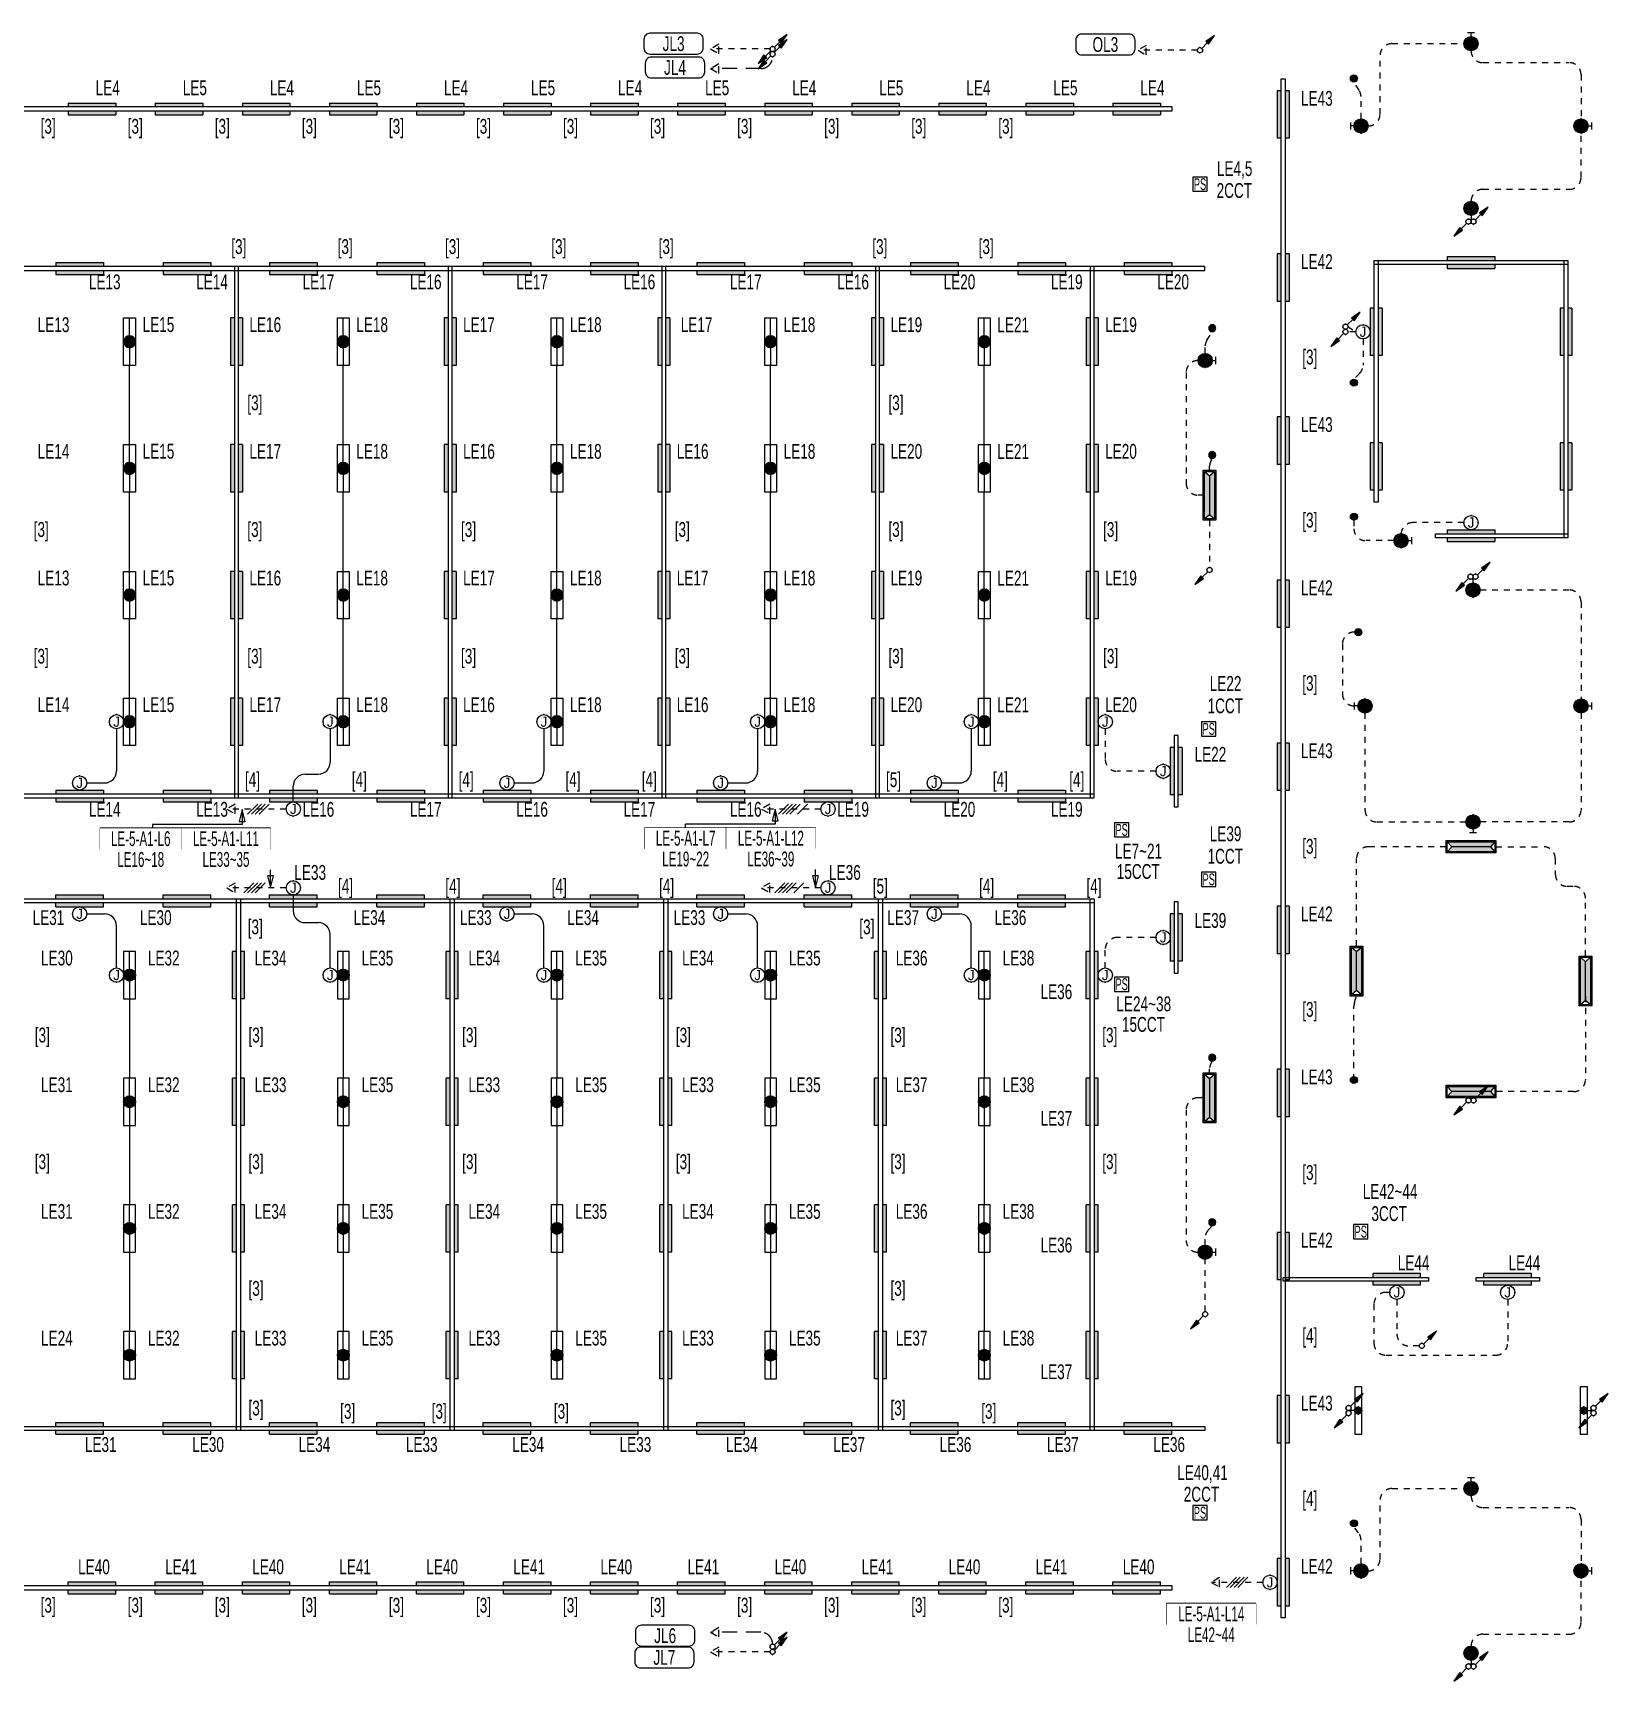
# Model space of a CAD drawing. Header units: millimetres. Extents: x 86947 to 500447, y -530175 to 1059536.
# Drawn here: x 137662 to 177466, y 641672 to 683305 of the extents above; entities that cross this region are included whole.
import ezdxf
from ezdxf.enums import TextEntityAlignment as Align

# ---------------------------------------------------------------- set-up
doc = ezdxf.new("R2010")
doc.units = ezdxf.units.MM
doc.header["$LTSCALE"] = 150
doc.set_wipeout_variables(frame=1)
doc.linetypes.add('D1', pattern=[3, 1, -1, 1])
doc.linetypes.add('D2', pattern=[6.5, 2.5, -1.5, 2.5])
for name, color, linetype in [('------01 Distribution Panel', 3, 'Continuous'), ('------03 Lighting Fixture', 3, 'Continuous'), ('------04 Lighting Switch', 2, 'Continuous'), ('------04 Number of Strands (가닥수)', 1, 'Continuous'), ('-----20 General Symbol', 3, 'Continuous'), ('-----21 Embeded Wire in Ceiling or Wall', 4, 'Continuous'), ('-----22 Embeded in Floor', 4, 'D2'), ('-----23 Concealed or Exposed Wire', 4, 'D1'), ('-----28 Race Way', 1, 'Continuous'), ('-----29 Indicator', 1, 'Continuous')]:
    doc.layers.add(name, color=color, linetype=linetype)
doc.styles.add('ELEC', font='Dotum.ttf')

# ---------------------------------------------------------------- blocks, each defined once
blk = doc.blocks.new('O01')
blk.add_hatch(color=256).paths.add_polyline_path([(-149, -218), (-218, -149), (-368, -368)])
blk.add_line((-46, -46), (-184, -184))
blk.add_lwpolyline([(-368, -368), (-149, -218), (-218, -149), (-368, -368)])
blk.add_circle((0, 0), 65)
for p in [(-65, 0), (-65, 0), (0, 65), (0, 65), (65, 0), (65, 0), (0, -65), (0, -65)]:
    blk.add_point(p)
blk = doc.blocks.new('E17')
h = blk.add_hatch(color=256)
h.paths.add_polyline_path([(600, 100), (-600, 100), (-600, 0), (600, 0)])
h.paths.add_polyline_path([(600, -100), (-600, -100), (-600, -200), (600, -200)])
for p, q in [((-600, 100), (600, 100)), ((-600, 100), (-600, 0)), ((600, 100), (600, 0)), ((600, 100), (600, 0)), ((-600, -100), (-600, -200)), ((-600, -200), (600, -200)), ((600, -100), (600, -200))]:
    blk.add_line(p, q)
blk = doc.blocks.new('*U16')
blk.add_lwpolyline([(150, 0), (-150, 0), (-150, -300), (150, -300)], close=True)
at = {"style": 'ELEC', "width": 0.6}
blk.add_text('PS', height=250, dxfattribs=at).set_placement((0, -150), align=Align.MIDDLE)
blk = doc.blocks.new('*U13')
h = blk.add_hatch(color=256)
edge = h.paths.add_edge_path()
edge.add_arc((0, -75), 75, 0, 360)
blk.add_circle((0, -75), 75)
blk = doc.blocks.new('D06')
for p, q in [((-75, 0), (0, 0)), ((0, -75), (0, 75))]:
    blk.add_line(p, q)
at = {"linetype": 'Continuous'}
blk.add_circle((-225, 0), 150, dxfattribs=at)
for p in [(-375, 0), (-225, 150), (-75, 0), (-225, -150)]:
    blk.add_point(p)
blk = doc.blocks.new('E06')
blk.add_hatch(color=256).paths.add_polyline_path([(-75, 0, 1), (-375, 0, 1)])
blk.add_blockref('D06', (0, 0))
blk = doc.blocks.new('벽부 비상등')
h = blk.add_hatch(color=0)
h.dxf.hatch_style = 1
h.paths.add_polyline_path([(0, 488), (-128, 600), (-128, -600), (0, -488)])
h = blk.add_hatch(color=0)
h.dxf.hatch_style = 1
h.paths.add_polyline_path([(128, 600), (0, 488), (0, -488), (128, -600)])
at = {"color": 1}
for p, q in [((-128, 600), (0, 488)), ((0, 488), (128, 600)), ((0, -488), (0, 488)), ((-128, -600), (0, -488)), ((0, -488), (128, -600))]:
    blk.add_line(p, q, dxfattribs=at)
blk.add_lwpolyline([(158, -630), (158, 630), (-158, 630), (-158, -630)], close=True)
blk.add_lwpolyline([(128, -600), (128, 600), (-128, 600), (-128, -600)], close=True, dxfattribs=at)
blk = doc.blocks.new('O04')
blk.add_circle((0, 0), 150)
for p in [(-150, 0), (0, 150), (150, 0), (0, -150)]:
    blk.add_point(p)
at = {"style": 'ELEC'}
blk.add_text('J', height=214, dxfattribs=at).set_placement((0, 0), align=Align.MIDDLE)
blk = doc.blocks.new('O07')
blk.add_lwpolyline([(0, -100), (173, 0), (0, 100)], close=True)
blk = doc.blocks.new('*U48')
at = {"color": 0}
for p, q in [((-226, -106), (-14, 106)), ((-146, -106), (66, 106)), ((-66, -106), (146, 106)), ((14, -106), (226, 106))]:
    blk.add_line(p, q, dxfattribs=at)
blk = doc.blocks.new('D12')
at = {"linetype": 'Continuous'}
blk.add_lwpolyline([(600, -90), (600, 90), (-600, 90), (-600, -90)], close=True, dxfattribs=at)
blk.add_circle((0, 0), 90, dxfattribs=at)
for p in [(-90, 0), (0, 90), (90, 0), (0, -90)]:
    blk.add_point(p)
blk = doc.blocks.new('E13')
at = {"layer": '------03 Lighting Fixture'}
blk.add_hatch(color=256, dxfattribs=at).paths.add_polyline_path([(-90, 180, 1), (90, 180, 1)])
for p, q in [((90, 0), (-90, 0)), ((0, 90), (0, 0))]:
    blk.add_line(p, q, dxfattribs=at)
blk.add_blockref('D12', (0, 180), dxfattribs=at)
blk = doc.blocks.new('D14')
at = {"linetype": 'Continuous'}
for p, q in [((-150, 0), (-600, 0)), ((150, 0), (600, 0))]:
    blk.add_line(p, q, dxfattribs=at)
blk.add_lwpolyline([(600, 150), (-600, 150), (-600, -150), (600, -150)], close=True, dxfattribs=at)
blk.add_circle((0, 0), 150, dxfattribs=at)
for p in [(-150, 0), (0, 150), (150, 0), (0, -150)]:
    blk.add_point(p)
blk = doc.blocks.new('E14')
blk.add_hatch(color=256).paths.add_polyline_path([(-150, 0, 1), (150, 0, 1)])
blk.add_blockref('D14', (0, 0))
blk = doc.blocks.new('*U47')
at = {"color": 0}
for p, q in [((-306, -106), (-94, 106)), ((-226, -106), (-14, 106)), ((-146, -106), (66, 106)), ((-66, -106), (146, 106)), ((94, -106), (306, 106))]:
    blk.add_line(p, q, dxfattribs=at)

msp = doc.modelspace()

# ---------------------------------------------------------------- linework, layer by layer
at = {"layer": '------01 Distribution Panel', "color": 1}
for points in [[(139357, 662689), (141412, 662689), (141412, 663214), (139357, 663214)], [(153128, 662701), (155183, 662701), (155183, 663226), (153128, 663226)], [(166312, 643106), (168566, 643106), (168566, 643631), (166312, 643631)]]:
    msp.add_lwpolyline(points, close=True, dxfattribs=at)
at = {"layer": '-----21 Embeded Wire in Ceiling or Wall'}
for p, q in [((140104, 672905), (140104, 674905)), ((145504, 672905), (145504, 674905)), ((150904, 672905), (150904, 674905)), ((156304, 672905), (156304, 674905)), ((161704, 672905), (161704, 674905)), ((140104, 669705), (140104, 671705)), ((145504, 669705), (145504, 671705)), ((150904, 669705), (150904, 671705)), ((156304, 669705), (156304, 671705)), ((161704, 669705), (161704, 671705)), ((140104, 666505), (140104, 668505)), ((145504, 666505), (145504, 668505)), ((150904, 666505), (150904, 668505)), ((156304, 666505), (156304, 668505)), ((161704, 666505), (161704, 668505)), ((139774, 665725), (139774, 664660)), ((145174, 665725), (145174, 664880)), ((150574, 665725), (150574, 664660)), ((155974, 665725), (155974, 664660)), ((161374, 665725), (161374, 664660)), ((144541, 664580), (144874, 664580)), ((139021, 664360), (139474, 664360)), ((144241, 663880), (144241, 664280)), ((149821, 664360), (150274, 664360)), ((155221, 664360), (155674, 664360)), ((160621, 664360), (161074, 664360)), ((144241, 661530), (144241, 661130)), ((139021, 661050), (139474, 661050)), ((139774, 659685), (139774, 660750)), ((144541, 660830), (144874, 660830)), ((149821, 661050), (150274, 661050)), ((150574, 659685), (150574, 660750)), ((155221, 661050), (155674, 661050)), ((155974, 659685), (155974, 660750)), ((160621, 661050), (161074, 661050)), ((161374, 659685), (161374, 660750)), ((145174, 659685), (145174, 660530)), ((140104, 658905), (140104, 656905)), ((145504, 658905), (145504, 656905)), ((150904, 658905), (150904, 656905)), ((156304, 658905), (156304, 656905)), ((161704, 658905), (161704, 656905)), ((140104, 655705), (140104, 653705)), ((145504, 655705), (145504, 653705)), ((150904, 655705), (150904, 653705)), ((156304, 655705), (156304, 653705)), ((161704, 655705), (161704, 653705)), ((140104, 652505), (140104, 650505)), ((145504, 652505), (145504, 650505)), ((150904, 652505), (150904, 650505)), ((156304, 652505), (156304, 650505)), ((161704, 652505), (161704, 650505))]:
    msp.add_line(p, q, dxfattribs=at)
for centre, start, end in [((144874, 664880), 270, 0), ((139474, 664660), 270, 0), ((144541, 664280), 90, 180), ((150274, 664660), 270, 0), ((155674, 664660), 270, 0), ((161074, 664660), 270, 0), ((144541, 661130), 180, 270), ((139474, 660750), 0, 90), ((144874, 660530), 0, 90), ((150274, 660750), 0, 90), ((155674, 660750), 0, 90), ((161074, 660750), 0, 90)]:
    msp.add_arc(centre, 300, start, end, dxfattribs=at)
at = {"layer": '-----22 Embeded in Floor'}
for p, q in [((156054, 682405), (154789, 682405)), ((156054, 642905), (154789, 642905))]:
    msp.add_line(p, q, dxfattribs=at)
for centre, start, end in [((156054, 682705), 270, 0), ((156054, 642605), 0, 90)]:
    msp.add_arc(centre, 300, start, end, dxfattribs=at)
at = {"layer": '-----23 Concealed or Exposed Wire'}
for p, q in [((167089, 682870), (165589, 682870)), ((166804, 674730), (166804, 671930)), ((167239, 671630), (167104, 671630)), ((167396, 671000), (167396, 669805)), ((171044, 670997), (171044, 670780)), ((173824, 670935), (172534, 670935)), ((172054, 670480), (171344, 670480)), ((172234, 670480), (172234, 670635)), ((164759, 665725), (164759, 664955)), ((166044, 664655), (165059, 664655)), ((144061, 663700), (142561, 663700)), ((157574, 663700), (156074, 663700)), ((171111, 660235), (171111, 662448)), ((173374, 662748), (171411, 662748)), ((174634, 662748), (175834, 662748)), ((176134, 662448), (176134, 662048)), ((144061, 661710), (142561, 661710)), ((157574, 661710), (156074, 661710)), ((176434, 661748), (176596, 661748)), ((176896, 659985), (176896, 661448)), ((166044, 660455), (165059, 660455)), ((164759, 659685), (164759, 660155)), ((167284, 651005), (167284, 652325)), ((171550, 651190), (171550, 650205)), ((171950, 651490), (171850, 651490)), ((172130, 651310), (172130, 650440)), ((174930, 651310), (174930, 650205)), ((171850, 649905), (174630, 649905)), ((172694, 650140), (172430, 650140))]:
    msp.add_line(p, q, dxfattribs=at)
for points in [[(156289, 682900), (154789, 682900)], [(170895, 675885), (171094, 675755), (170895, 675755)], [(168744, 644165), (167444, 644165)], [(156289, 642410), (154789, 642410)]]:
    msp.add_lwpolyline(points, dxfattribs=at)
for points in [[(171404, 680955, 0.414214), (171704, 681255), (171704, 682735, -0.414214), (172004, 683035), (173824, 683035)], [(174004, 682855, 0.414214), (174304, 682555), (176484, 682555, -0.414214), (176784, 682255), (176784, 681135)], [(171224, 681135), (171224, 681696, 0.143386), (171176, 681858), (171044, 682065)], [(174004, 679055, -0.414214), (174304, 679355), (176484, 679355, 0.414214), (176784, 679655), (176784, 680775)], [(167284, 675210), (167284, 675383, -0.141893), (167330, 675544), (167464, 675755)], [(171274, 675575), (171274, 674916, -0.197487), (171187, 674705), (171044, 674560)], [(167396, 672260), (167396, 672359, -0.134172), (167438, 672511), (167464, 672555)], [(174234, 669235), (176484, 669235, -0.414214), (176784, 668935), (176784, 666485)], [(171065, 668170), (171054, 668170, 0.414214), (170754, 667870), (170754, 666605, 0.414214), (171054, 666305)], [(171324, 666125), (171324, 663675, 0.414214), (171624, 663375), (173874, 663375)], [(176784, 666125), (176784, 663675, -0.414214), (176484, 663375), (174234, 663375)], [(171044, 656855), (171044, 658718, -0.077895), (171058, 658810), (171111, 658975)], [(176896, 658975), (176896, 656863, -0.414214), (176596, 656563), (174634, 656563)], [(167396, 657035), (167396, 657138, -0.150684), (167448, 657307), (167464, 657330)], [(167239, 656405), (167104, 656405, 0.414214), (166804, 656105), (166804, 652805, 0.414214), (167104, 652505)], [(167284, 652685), (167284, 652861, -0.193153), (167367, 653069), (167464, 653170)], [(171404, 644455, 0.414214), (171704, 644755), (171704, 646235, -0.414214), (172004, 646535), (173824, 646535)], [(174004, 646355, 0.414214), (174304, 646055), (176484, 646055, -0.414214), (176784, 645755), (176784, 644635)], [(171224, 644635), (171224, 645234, 0.169198), (171159, 645420), (171044, 645565)], [(174004, 642555, -0.414214), (174304, 642855), (176484, 642855, 0.414214), (176784, 643155), (176784, 644275)]]:
    msp.add_lwpolyline(points, format="xyb", dxfattribs=at)
for centre, start, end in [((167104, 674730), 90, 180), ((167104, 671930), 180, 270), ((171344, 670780), 180, 270), ((172534, 670635), 90, 180), ((165059, 664955), 180, 270), ((171411, 662448), 90, 180), ((175834, 662448), 0, 90), ((176434, 662048), 180, 270), ((176596, 661448), 0, 90), ((165059, 660155), 90, 180), ((171850, 651190), 90, 180), ((172430, 650440), 180, 270), ((171850, 650205), 180, 270), ((174630, 650205), 270, 0)]:
    msp.add_arc(centre, 300, start, end, dxfattribs=at)
at = {"layer": '-----28 Race Way', "elevation": 0}
for points in [[(169304, 682145), (169304, 643265), (169204, 643265), (169204, 682145)], [(103054, 681335), (166454, 681335), (166454, 681435), (103054, 681435)], [(164479, 663980), (164479, 677405), (164379, 677405), (164379, 663980)], [(164479, 661430), (164479, 648005), (164379, 648005), (164379, 661430)], [(103054, 643975), (166454, 643975), (166454, 644075), (103054, 644075)]]:
    msp.add_lwpolyline(points, close=True, dxfattribs=at)
at = {"layer": '-----28 Race Way'}
for points in [[(102829, 677305), (167279, 677305), (167279, 677405), (102829, 677405)], [(142854, 663980), (142854, 677405), (142754, 677405), (142754, 663980)], [(148254, 663980), (148254, 677405), (148154, 677405), (148154, 663980)], [(153654, 663980), (153654, 677405), (153554, 677405), (153554, 663980)], [(159054, 663980), (159054, 677405), (158954, 677405), (158954, 663980)], [(171554, 677555), (171654, 677555), (171654, 671455), (171554, 671455)], [(176454, 677555), (176454, 677455), (171554, 677455), (171554, 677555)], [(176354, 677555), (176454, 677555), (176454, 670555), (176354, 670555)], [(176454, 670655), (176454, 670555), (173104, 670555), (173104, 670655)], [(166604, 665555), (166504, 665555), (166504, 663755), (166604, 663755)], [(134854, 663980), (164479, 663980), (164479, 664080), (134854, 664080)], [(105029, 661430), (164479, 661430), (164479, 661330), (105029, 661330)], [(142904, 661430), (142904, 648005), (142804, 648005), (142804, 661430)], [(148304, 661430), (148304, 648005), (148204, 648005), (148204, 661430)], [(153704, 661430), (153704, 648005), (153604, 648005), (153604, 661430)], [(159129, 661430), (159129, 648005), (159029, 648005), (159029, 661430)], [(166604, 661355), (166504, 661355), (166504, 659555), (166604, 659555)], [(169254, 651870), (172930, 651870), (172930, 651770), (169254, 651770)], [(174130, 651870), (175730, 651870), (175730, 651770), (174130, 651770)], [(102829, 648105), (167279, 648105), (167279, 648005), (102829, 648005)]]:
    msp.add_lwpolyline(points, close=True, dxfattribs=at)
at = {"color": 1, "linetype": 'Continuous'}
for points in [[(153102, 682922, 0.414214), (153252, 682772), (154452, 682772, 0.414214), (154602, 682922), (154602, 683147, 0.414214), (154452, 683297), (153252, 683297, 0.414214), (153102, 683147)], [(164013, 682901, 0.414214), (164163, 682751), (165363, 682751, 0.414214), (165513, 682901), (165513, 683126, 0.414214), (165363, 683276), (164163, 683276, 0.414214), (164013, 683126)], [(153137, 682318, 0.414214), (153287, 682168), (154487, 682168, 0.414214), (154637, 682318), (154637, 682543, 0.414214), (154487, 682693), (153287, 682693, 0.414214), (153137, 682543)], [(152889, 642706, 0.414214), (153039, 642556), (154239, 642556, 0.414214), (154389, 642706), (154389, 642931, 0.414214), (154239, 643081), (153039, 643081, 0.414214), (152889, 642931)], [(152868, 642155, 0.414214), (153018, 642005), (154218, 642005, 0.414214), (154368, 642155), (154368, 642380, 0.414214), (154218, 642530), (153018, 642530, 0.414214), (152868, 642380)]]:
    msp.add_lwpolyline(points, format="xyb", close=True, dxfattribs=at)

# ---------------------------------------------------------------- block references
at = {"layer": '------03 Lighting Fixture', "xscale": 1.2, "yscale": 1.2, "zscale": 1.2}
for p, rotation in [((174004, 683305), 90), ((170954, 680955), 180), ((174004, 678605), 270), ((174054, 669505), 90), ((171054, 666305), 180), ((174054, 663105), 270), ((174004, 646805), 90), ((170954, 644455), 180), ((174004, 642105), 270)]:
    msp.add_blockref('E06', p, dxfattribs=dict(at, rotation=rotation))
at = {"layer": '------03 Lighting Fixture', "color": 3}
for p in [(139154, 681435), (141354, 681435), (143554, 681435), (145754, 681435), (147954, 681435), (150154, 681435), (152354, 681435), (154554, 681435), (156754, 681435), (158954, 681435), (161154, 681435), (163354, 681435), (165554, 681435), (138841, 677405), (141554, 677405), (144241, 677405), (146954, 677405), (149641, 677405), (152354, 677405), (155041, 677405), (157754, 677405), (160441, 677405), (163154, 677405), (165841, 677405), (174004, 677555), (174004, 670655), (138841, 664080), (141554, 664080), (144241, 664080), (146954, 664080), (149641, 664080), (152354, 664080), (155041, 664080), (157754, 664080), (160441, 664080), (163154, 664080)]:
    msp.add_blockref('E17', p, dxfattribs=at)
for p, rotation in [((169304, 681245), 270), ((169304, 677125), 270), ((171654, 675755), 270), ((176454, 675755), 270), ((142854, 675505), 270), ((148254, 675505), 270), ((153654, 675505), 270), ((159054, 675505), 270), ((164479, 675505), 270), ((169304, 673005), 270), ((142854, 672305), 270), ((148254, 672305), 270), ((153654, 672305), 270), ((159054, 672305), 270), ((164479, 672305), 270), ((171654, 672355), 270), ((176454, 672355), 270), ((142854, 669105), 270), ((148254, 669105), 270), ((153654, 669105), 270), ((159054, 669105), 270), ((164479, 669105), 270), ((169304, 668885), 270), ((142854, 665905), 270), ((148254, 665905), 270), ((153654, 665905), 270), ((159054, 665905), 270), ((164479, 665905), 270), ((169304, 664765), 270), ((166604, 664655), 270), ((169304, 660645), 270), ((166604, 660455), 270), ((169304, 656525), 270), ((169304, 652405), 270), ((172130, 651770), 180), ((174930, 651770), 180), ((169304, 648285), 270), ((169304, 644165), 270)]:
    msp.add_blockref('E17', p, dxfattribs=dict(at, rotation=rotation))
at = {"layer": '------03 Lighting Fixture', "xscale": 1.2, "yscale": 1.2, "zscale": 1.2}
for p in [(177054, 680955), (167554, 675030), (172504, 670480), (177054, 666305), (167554, 652505), (177054, 644455)]:
    msp.add_blockref('E06', p, dxfattribs=at)
at = {"layer": '------03 Lighting Fixture', "xscale": -1}
for name, p, rotation in [('E14', (140104, 675505), 270), ('E14', (145504, 675505), 270), ('E14', (150904, 675505), 270), ('E14', (156304, 675505), 270), ('E14', (161704, 675505), 270), ('E14', (140104, 672305), 270), ('E14', (145504, 672305), 270), ('E14', (150904, 672305), 270), ('E14', (156304, 672305), 270), ('E14', (161704, 672305), 270), ('벽부 비상등', (167396, 671630), 180), ('E14', (140104, 669105), 270), ('E14', (145504, 669105), 270), ('E14', (150904, 669105), 270), ('E14', (156304, 669105), 270), ('E14', (161704, 669105), 270), ('E14', (140104, 665905), 270), ('E14', (145504, 665905), 270), ('E14', (150904, 665905), 270), ('E14', (156304, 665905), 270), ('E14', (161704, 665905), 270), ('벽부 비상등', (174004, 662748), 90), ('벽부 비상등', (167396, 656405), 180), ('벽부 비상등', (174004, 656563), 90)]:
    msp.add_blockref(name, p, dxfattribs=dict(at, rotation=rotation))
at = {"layer": '------03 Lighting Fixture', "color": 3, "xscale": -1}
for p, rotation in [((138841, 661330), 180), ((141554, 661330), 180), ((144241, 661330), 180), ((146954, 661330), 180), ((149641, 661330), 180), ((152354, 661330), 180), ((155041, 661330), 180), ((157754, 661330), 180), ((160441, 661330), 180), ((163154, 661330), 180), ((142904, 659505), 270), ((148304, 659505), 270), ((153704, 659505), 270), ((159129, 659505), 270), ((164479, 659505), 270), ((142904, 656305), 270), ((148304, 656305), 270), ((153704, 656305), 270), ((159129, 656305), 270), ((164479, 656305), 270), ((142904, 653105), 270), ((148304, 653105), 270), ((153704, 653105), 270), ((159129, 653105), 270), ((164479, 653105), 270), ((142904, 649905), 270), ((148304, 649905), 270), ((153704, 649905), 270), ((159129, 649905), 270), ((164479, 649905), 270), ((138841, 648005), 180), ((141554, 648005), 180), ((144241, 648005), 180), ((146954, 648005), 180), ((149641, 648005), 180), ((152354, 648005), 180), ((155041, 648005), 180), ((157754, 648005), 180), ((160441, 648005), 180), ((163154, 648005), 180), ((165841, 648005), 180), ((139154, 643975), 180), ((141354, 643975), 180), ((143554, 643975), 180), ((145754, 643975), 180), ((147954, 643975), 180), ((150154, 643975), 180), ((152354, 643975), 180), ((154554, 643975), 180), ((156754, 643975), 180), ((158954, 643975), 180), ((161154, 643975), 180), ((163354, 643975), 180), ((165554, 643975), 180)]:
    msp.add_blockref('E17', p, dxfattribs=dict(at, rotation=rotation))
at = {"layer": '------03 Lighting Fixture'}
for name, p, rotation in [('E14', (140104, 659505), 270), ('E14', (145504, 659505), 270), ('E14', (150904, 659505), 270), ('E14', (156304, 659505), 270), ('E14', (161704, 659505), 270), ('E14', (140104, 656305), 270), ('E14', (145504, 656305), 270), ('E14', (150904, 656305), 270), ('E14', (156304, 656305), 270), ('E14', (161704, 656305), 270), ('E14', (140104, 653105), 270), ('E14', (145504, 653105), 270), ('E14', (150904, 653105), 270), ('E14', (156304, 653105), 270), ('E14', (161704, 653105), 270), ('E14', (140104, 649905), 270), ('E14', (145504, 649905), 270), ('E14', (150904, 649905), 270), ('E14', (156304, 649905), 270), ('E14', (161704, 649905), 270), ('E13', (170974, 648505), 270), ('E13', (177034, 648505), 89.99999999999999)]:
    msp.add_blockref(name, p, dxfattribs=dict(at, rotation=rotation))
at = {"layer": '------03 Lighting Fixture', "xscale": -1}
for p in [(171111, 659605), (176896, 659355)]:
    msp.add_blockref('벽부 비상등', p, dxfattribs=at)
at = {"layer": '------04 Lighting Switch', "yscale": 1.2, "zscale": 1.2}
for p, xscale, rotation in [((170954, 682155), 1.2, 89.99999999999999), ((167554, 675845), -1.2, 270), ((170954, 674470), 1.2, 89.99999999999999), ((167554, 672645), -1.2, 270), ((170954, 671087), 1.2, 89.99999999999999), ((171065, 668170), 1.2, 89.99999999999999), ((167554, 657420), -1.2, 270), ((170954, 656855), 1.2, 89.99999999999999), ((167554, 653260), -1.2, 270), ((170954, 645655), 1.2, 89.99999999999999)]:
    msp.add_blockref('*U13', p, dxfattribs=dict(at, xscale=xscale, rotation=rotation))
at = {"layer": '------04 Lighting Switch', "xscale": 1.2, "yscale": 1.2, "zscale": 1.2}
for p in [(167154, 679665), (167374, 665905), (165174, 663355), (167374, 662105), (165174, 659455), (171216, 653205), (167154, 646105)]:
    msp.add_blockref('*U16', p, dxfattribs=at)
at = {"layer": '------04 Number of Strands (가닥수)', "xscale": 1.2, "yscale": 1.2, "zscale": 1.2}
for name, p in [('*U48', (143359, 663700)), ('*U47', (156872, 663700)), ('*U48', (143263, 661710)), ('*U47', (156776, 661710)), ('*U48', (168094, 644165))]:
    msp.add_blockref(name, p, dxfattribs=at)
at = {"layer": '-----20 General Symbol', "rotation": 180}
for p in [(156354, 682900), (167154, 682870), (156354, 682770), (174069, 678540), (170830, 675885), (174119, 669570), (174069, 656340), (172759, 650140), (170909, 648570), (177099, 648570), (156354, 642540), (156354, 642410), (174069, 642040)]:
    msp.add_blockref('O01', p, dxfattribs=at)
at = {"layer": '-----20 General Symbol'}
for p in [(156354, 682900), (156354, 682770), (173939, 678540), (170830, 675755), (170830, 675755), (167396, 669740), (173989, 669570), (173939, 656340), (167284, 650940), (170909, 648440), (177099, 648440), (173939, 642040)]:
    msp.add_blockref('O01', p, dxfattribs=at)
at = {"layer": '-----20 General Symbol', "xscale": 1.2, "yscale": 1.2, "zscale": 1.2}
for p in [(171274, 675755), (174004, 670935), (139774, 665905), (145174, 665905), (150574, 665905), (155974, 665905), (161374, 665905), (164759, 665905), (138841, 664360), (149641, 664360), (155041, 664360), (160441, 664360), (166224, 664655), (144241, 663700), (157754, 663700), (144241, 661710), (157754, 661710), (138841, 661050), (149641, 661050), (155041, 661050), (160441, 661050), (166224, 660455), (139774, 659505), (145174, 659505), (150574, 659505), (155974, 659505), (161374, 659505), (164759, 659505), (172130, 651490), (174930, 651490), (168924, 644165)]:
    msp.add_blockref('O04', p, dxfattribs=at)
at = {"layer": '-----23 Concealed or Exposed Wire', "xscale": 1.199999999953434, "yscale": 1.199999999953434, "zscale": 1.199999999953434, "rotation": 180}
for p in [(154996, 682900), (165796, 682870), (154996, 682405), (142769, 663700), (156281, 663700), (142769, 661710), (156281, 661710), (167651, 644165), (154996, 642905), (154996, 642410)]:
    msp.add_blockref('O07', p, dxfattribs=at)

# ---------------------------------------------------------------- texts
at = {"layer": '------04 Lighting Switch', "style": 'ELEC', "width": 0.7}
for s, p in [('LE4', (139553, 681918)), ('LE5', (141753, 681918)), ('LE4', (143953, 681918)), ('LE5', (146153, 681918)), ('LE4', (148353, 681918)), ('LE5', (150553, 681918)), ('LE4', (152753, 681918)), ('LE5', (154953, 681918)), ('LE4', (157153, 681918)), ('LE5', (159353, 681918)), ('LE4', (161553, 681918)), ('LE5', (163753, 681918)), ('LE4', (165953, 681918)), ('LE43', (170107, 681653)), ('LE4,5', (168030, 679844)), ('2CCT', (168022, 679326)), ('LE42', (170107, 677533)), ('LE13', (139475, 677018)), ('LE14', (142187, 677018)), ('LE17', (144875, 677018)), ('LE16', (147587, 677018)), ('LE17', (150275, 677018)), ('LE16', (152987, 677018)), ('LE17', (155675, 677018)), ('LE16', (158387, 677018)), ('LE20', (161075, 677018)), ('LE19', (163787, 677018)), ('LE20', (166475, 677018)), ('LE13', (138183, 675936)), ('LE15', (140833, 675936)), ('LE16', (143533, 675936)), ('LE18', (146233, 675936)), ('LE17', (148933, 675936)), ('LE18', (151633, 675936)), ('LE17', (154433, 675936)), ('LE18', (157033, 675936)), ('LE19', (159733, 675936)), ('LE21', (162433, 675936)), ('LE19', (165158, 675936)), ('LE43', (170107, 673413)), ('LE14', (138183, 672736)), ('LE15', (140833, 672736)), ('LE17', (143533, 672736)), ('LE18', (146233, 672736)), ('LE16', (148933, 672736)), ('LE18', (151633, 672736)), ('LE16', (154333, 672736)), ('LE18', (157033, 672736)), ('LE20', (159733, 672736)), ('LE21', (162433, 672736)), ('LE20', (165158, 672736)), ('LE13', (138183, 669536)), ('LE15', (140833, 669536)), ('LE16', (143533, 669536)), ('LE18', (146233, 669536)), ('LE17', (148933, 669536)), ('LE18', (151633, 669536)), ('LE17', (154333, 669536)), ('LE18', (157033, 669536)), ('LE19', (159733, 669536)), ('LE21', (162433, 669536)), ('LE19', (165158, 669536)), ('LE42', (170107, 669293)), ('LE22', (167801, 666876)), ('LE14', (138183, 666336)), ('LE15', (140833, 666336)), ('LE17', (143533, 666336)), ('LE18', (146233, 666336)), ('LE16', (148933, 666336)), ('LE18', (151633, 666336)), ('LE16', (154333, 666336)), ('LE18', (157033, 666336)), ('LE20', (159733, 666336)), ('LE21', (162433, 666336)), ('LE20', (165158, 666336)), ('1CCT', (167794, 666308)), ('LE43', (170107, 665173)), ('LE22', (167417, 665086)), ('LE14', (139475, 663693)), ('LE13', (142187, 663693)), ('LE16', (144875, 663693)), ('LE17', (147587, 663693)), ('LE16', (150275, 663693)), ('LE17', (152987, 663693)), ('LE16', (155675, 663693)), ('LE19', (158387, 663693)), ('LE20', (161075, 663693)), ('LE19', (163787, 663693)), ('LE39', (167801, 663076)), ('LE7~21', (165601, 662640)), ('1CCT', (167794, 662508)), ('LE33', (144668, 662099)), ('LE36', (158181, 662099)), ('15CCT', (165594, 662123)), ('LE31', (138053, 660958)), ('LE30', (140765, 660958)), ('LE34', (146165, 660958)), ('LE33', (148853, 660958)), ('LE34', (151565, 660958)), ('LE33', (154253, 660958)), ('LE37', (159653, 660958)), ('LE36', (162365, 660958)), ('LE42', (170107, 661053)), ('LE39', (167417, 660886)), ('LE30', (138267, 659936)), ('LE32', (140967, 659936)), ('LE34', (143667, 659936)), ('LE35', (146367, 659936)), ('LE34', (149067, 659936)), ('LE35', (151767, 659936)), ('LE34', (154467, 659936)), ('LE35', (157167, 659936)), ('LE36', (159867, 659936)), ('LE38', (162567, 659936)), ('LE36', (163525, 659086)), ('LE24~38', (165733, 658778)), ('15CCT', (165725, 658260)), ('LE43', (170107, 656933)), ('LE31', (138267, 656736)), ('LE32', (140967, 656736)), ('LE33', (143667, 656736)), ('LE35', (146367, 656736)), ('LE33', (149067, 656736)), ('LE35', (151767, 656736)), ('LE33', (154467, 656736)), ('LE35', (157167, 656736)), ('LE37', (159867, 656736)), ('LE38', (162567, 656736)), ('LE37', (163525, 655886)), ('LE42~44', (171959, 654043)), ('LE31', (138267, 653536)), ('LE32', (140967, 653536)), ('LE34', (143667, 653536)), ('LE35', (146367, 653536)), ('LE34', (149067, 653536)), ('LE35', (151767, 653536)), ('LE34', (154467, 653536)), ('LE35', (157167, 653536)), ('LE36', (159867, 653536)), ('LE38', (162567, 653536)), ('3CCT', (171935, 653481)), ('LE36', (163525, 652686)), ('LE42', (170107, 652813)), ('LE44', (172553, 652238)), ('LE44', (175353, 652238)), ('LE24', (138267, 650336)), ('LE32', (140967, 650336)), ('LE33', (143667, 650336)), ('LE35', (146367, 650336)), ('LE33', (149067, 650336)), ('LE35', (151767, 650336)), ('LE33', (154467, 650336)), ('LE35', (157167, 650336)), ('LE37', (159867, 650336)), ('LE38', (162567, 650336)), ('LE37', (163525, 649486)), ('LE43', (170107, 648693)), ('LE31', (139375, 647648)), ('LE30', (142087, 647648)), ('LE34', (144775, 647648)), ('LE33', (147487, 647648)), ('LE34', (150175, 647648)), ('LE33', (152887, 647648)), ('LE34', (155575, 647648)), ('LE37', (158287, 647648)), ('LE36', (160975, 647648)), ('LE37', (163687, 647648)), ('LE36', (166375, 647648)), ('LE40,41', (167217, 646904)), ('2CCT', (167193, 646391)), ('LE40', (139203, 644558)), ('LE41', (141403, 644558)), ('LE40', (143603, 644558)), ('LE41', (145803, 644558)), ('LE40', (148003, 644558)), ('LE41', (150203, 644558)), ('LE40', (152403, 644558)), ('LE41', (154603, 644558)), ('LE40', (156803, 644558)), ('LE41', (159003, 644558)), ('LE40', (161203, 644558)), ('LE41', (163403, 644558)), ('LE40', (165603, 644558)), ('LE42', (170107, 644573))]:
    msp.add_text(s, height=375, dxfattribs=at).set_placement(p, align=Align.MIDDLE)
at = {"layer": '-----28 Race Way', "style": 'ELEC', "width": 0.7}
for s, p in [('[3]', (138047, 680901)), ('[3]', (140247, 680901)), ('[3]', (142447, 680901)), ('[3]', (144647, 680901)), ('[3]', (146847, 680901)), ('[3]', (149047, 680901)), ('[3]', (151247, 680901)), ('[3]', (153447, 680901)), ('[3]', (155647, 680901)), ('[3]', (157847, 680901)), ('[3]', (160047, 680901)), ('[3]', (162247, 680901)), ('[3]', (142865, 677862)), ('[3]', (145552, 677862)), ('[3]', (148265, 677862)), ('[3]', (150952, 677862)), ('[3]', (153665, 677862)), ('[3]', (159065, 677862)), ('[3]', (161752, 677862)), ('[3]', (169929, 675072)), ('[3]', (143271, 673915)), ('[3]', (159471, 673915)), ('[3]', (169929, 670952)), ('[3]', (137871, 670715)), ('[3]', (143271, 670715)), ('[3]', (148671, 670715)), ('[3]', (154071, 670715)), ('[3]', (159471, 670715)), ('[3]', (164896, 670715)), ('[3]', (137871, 667515)), ('[3]', (143271, 667515)), ('[3]', (148671, 667515)), ('[3]', (154071, 667515)), ('[3]', (159471, 667515)), ('[3]', (164896, 667515)), ('[3]', (169929, 666832)), ('[4]', (143210, 664396)), ('[4]', (145910, 664396)), ('[4]', (148610, 664396)), ('[4]', (151310, 664396)), ('[4]', (153238, 664396)), ('[5]', (159410, 664396)), ('[4]', (162110, 664396)), ('[4]', (164042, 664396)), ('[3]', (169929, 662712)), ('[4]', (145562, 661707)), ('[4]', (148275, 661707)), ('[4]', (150962, 661707)), ('[4]', (153675, 661707)), ('[5]', (159075, 661707)), ('[4]', (161762, 661707)), ('[4]', (164475, 661707)), ('[3]', (143280, 660676)), ('[3]', (158737, 660676)), ('[3]', (169929, 658592)), ('[3]', (137899, 657944)), ('[3]', (143299, 657944)), ('[3]', (148699, 657944)), ('[3]', (154099, 657944)), ('[3]', (159524, 657944)), ('[3]', (164874, 657944)), ('[3]', (137899, 654744)), ('[3]', (143299, 654744)), ('[3]', (148699, 654744)), ('[3]', (154099, 654744)), ('[3]', (159524, 654744)), ('[3]', (164874, 654744)), ('[3]', (169929, 654472)), ('[3]', (143299, 651544)), ('[3]', (159524, 651544)), ('[4]', (169929, 650352)), ('[3]', (143299, 648522)), ('[3]', (145616, 648439)), ('[3]', (147929, 648439)), ('[3]', (151016, 648439)), ('[3]', (159524, 648522)), ('[3]', (161816, 648439)), ('[4]', (169929, 646232)), ('[3]', (138047, 643541)), ('[3]', (140247, 643541)), ('[3]', (142447, 643541)), ('[3]', (144647, 643541)), ('[3]', (146847, 643541)), ('[3]', (149047, 643541)), ('[3]', (151247, 643541)), ('[3]', (153447, 643541)), ('[3]', (155647, 643541)), ('[3]', (157847, 643541)), ('[3]', (160047, 643541)), ('[3]', (162247, 643541))]:
    msp.add_text(s, height=375, dxfattribs=at).set_placement(p, align=Align.MIDDLE)
at = {"linetype": 'Continuous', "style": 'ELEC', "width": 0.7}
for s, p in [('JL3', (153852, 683035)), ('OL3', (164763, 683014)), ('JL4', (153887, 682431)), ('JL6', (153639, 642819)), ('JL7', (153618, 642267))]:
    msp.add_text(s, height=375, dxfattribs=at).set_placement(p, align=Align.MIDDLE)

# ---------------------------------------------------------------- next in the draw order: wipeouts: each hides what was drawn before it
at = {"color": 1}
for points in [[(139357, 662689), (141412, 662689), (141412, 663214), (139357, 663214)], [(153128, 662701), (155183, 662701), (155183, 663226), (153128, 663226)], [(166312, 643106), (168566, 643106), (168566, 643631), (166312, 643631)]]:
    msp.add_wipeout(points, dxfattribs=at)

# ---------------------------------------------------------------- next in the draw order: linework, layer by layer
at = {"layer": '-----29 Indicator'}
for p, q in [((140685, 663309), (140685, 663214)), ((154156, 663226), (154156, 663321))]:
    msp.add_line(p, q, dxfattribs=at)

# ---------------------------------------------------------------- next in the draw order: wipeouts: each hides what was drawn before it
at = {"color": 1}
for points in [[(139357, 662164), (141412, 662164), (141412, 662689), (139357, 662689)], [(153128, 662176), (155183, 662176), (155183, 662701), (153128, 662701)], [(166312, 642581), (168566, 642581), (168566, 643106), (166312, 643106)]]:
    msp.add_wipeout(points, dxfattribs=at)

# ---------------------------------------------------------------- next in the draw order: linework, layer by layer
at = {"layer": '------01 Distribution Panel', "color": 1}
for points in [[(141412, 662689), (143667, 662689), (143667, 663214), (141412, 663214)], [(155183, 662701), (157438, 662701), (157438, 663226), (155183, 663226)]]:
    msp.add_lwpolyline(points, close=True, dxfattribs=at)

# ---------------------------------------------------------------- next in the draw order: texts
at = {"style": 'ELEC', "width": 0.6}
for s, p in [('LE-5-A1-L6', (140385, 662952)), ('LE-5-A1-L7', (154156, 662963)), ('LE16~18', (140385, 662427)), ('LE19~22', (154156, 662438)), ('LE-5-A1-L14', (167439, 643368)), ('LE42~44', (167439, 642843))]:
    msp.add_text(s, height=375, dxfattribs=at).set_placement(p, align=Align.MIDDLE_CENTER)

# ---------------------------------------------------------------- next in the draw order: wipeouts: each hides what was drawn before it
at = {"color": 1}
for points in [[(141412, 662689), (143667, 662689), (143667, 663214), (141412, 663214)], [(155183, 662701), (157438, 662701), (157438, 663226), (155183, 663226)]]:
    msp.add_wipeout(points, dxfattribs=at)

# ---------------------------------------------------------------- next in the draw order: linework, layer by layer
at = {"layer": '-----29 Indicator', "color": 1}
for p, q in [((142949, 663688), (142874, 663388)), ((143024, 663388), (142949, 663688)), ((156420, 663700), (156345, 663400)), ((156495, 663400), (156420, 663700)), ((142874, 663388), (143024, 663388)), ((156345, 663400), (156495, 663400))]:
    msp.add_line(p, q, dxfattribs=at)
at = {"layer": '-----29 Indicator'}
for p, q in [((142949, 663688), (142949, 663309)), ((156420, 663700), (156420, 663321)), ((142949, 663309), (140685, 663309)), ((156420, 663321), (154156, 663321))]:
    msp.add_line(p, q, dxfattribs=at)

# ---------------------------------------------------------------- next in the draw order: wipeouts: each hides what was drawn before it
at = {"color": 1}
for points in [[(141412, 662164), (143667, 662164), (143667, 662689), (141412, 662689)], [(155183, 662176), (157438, 662176), (157438, 662701), (155183, 662701)]]:
    msp.add_wipeout(points, dxfattribs=at)

# ---------------------------------------------------------------- next in the draw order: linework, layer by layer
at = {"layer": '-----29 Indicator', "color": 1}
for p, q in [((143742, 662010), (143592, 662010)), ((143592, 662010), (143667, 661710)), ((143667, 661710), (143742, 662010)), ((157513, 662010), (157363, 662010)), ((157363, 662010), (157438, 661710)), ((157438, 661710), (157513, 662010))]:
    msp.add_line(p, q, dxfattribs=at)
at = {"layer": '-----29 Indicator'}
for p, q in [((143667, 661710), (143667, 662164)), ((157438, 661710), (157438, 662176))]:
    msp.add_line(p, q, dxfattribs=at)

# ---------------------------------------------------------------- next in the draw order: texts
at = {"style": 'ELEC', "width": 0.6}
for s, p in [('LE-5-A1-L11', (142540, 662952)), ('LE-5-A1-L12', (156310, 662963)), ('LE33~35', (142540, 662427)), ('LE36~39', (156310, 662438))]:
    msp.add_text(s, height=375, dxfattribs=at).set_placement(p, align=Align.MIDDLE_CENTER)

doc.saveas('drawing.dxf')
